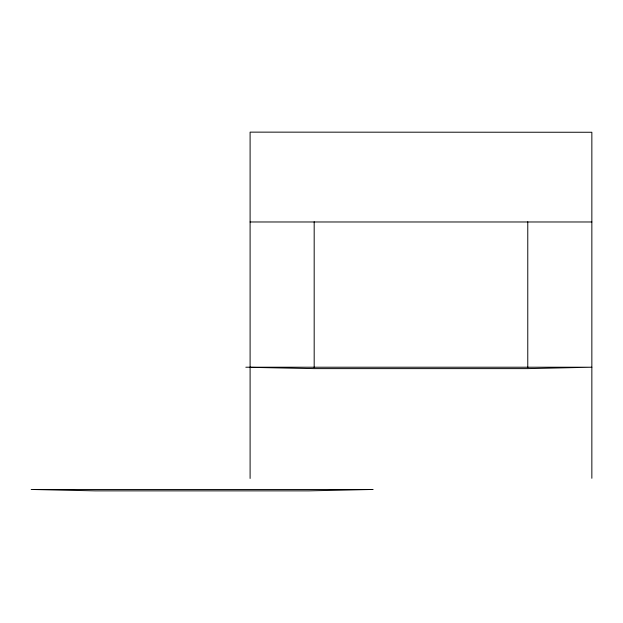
<?xml version="1.0" encoding="UTF-8"?>
<svg xmlns="http://www.w3.org/2000/svg" width="623" height="623" viewBox="0 0 623 623"><rect width="100%" height="100%" fill="white"/><g stroke="black" fill="none" stroke-linecap="round" stroke-linejoin="round"><path stroke-width="0.93" d="M250.096 367.336L314.179 368.614L527.774 368.614L591.85 367.22L245.828 367.22M250.096 221.975L591.85 221.975M591.85 478.285L591.85 132.263L250.096 132.138L250.096 478.456M527.774 221.749L527.774 367.64M314.179 221.749L314.179 367.64M372.904 489.46L308.821 490.862L95.226 490.862L31.173 489.46L372.904 489.46"/></g></svg>
